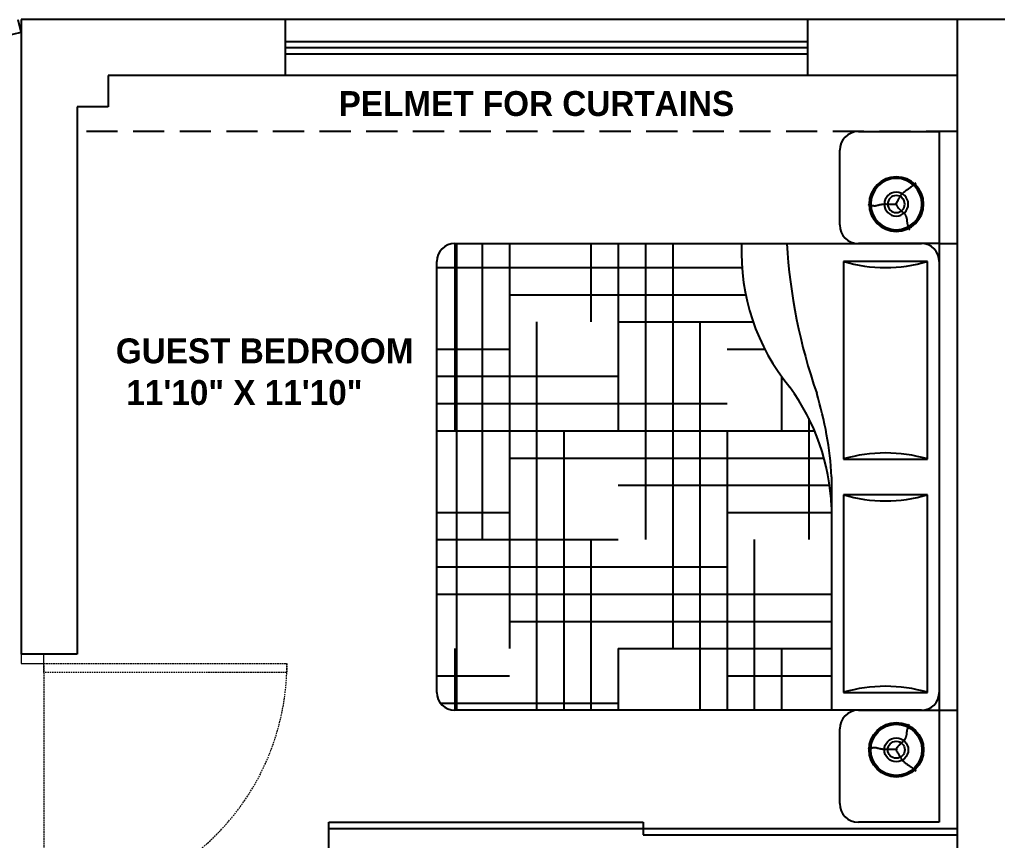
# Model space of a CAD drawing. Header units: inches. Extents: x 9636 to 21597, y -10243 to 557.
# Drawn here: x 14596.9 to 14754.1, y -8490.4 to -8358.5 of the extents above; entities that cross this region are included whole.
import ezdxf

# ---------------------------------------------------------------- set-up
doc = ezdxf.new("R2010")
doc.units = ezdxf.units.IN
doc.header["$MEASUREMENT"] = 0
for name, pattern in [('DASHED', [0.75, 0.5, -0.25]), ('DASHED2', [0.375, 0.25, -0.125]), ('HIDDEN', [0.375, 0.25, -0.125])]:
    doc.linetypes.add(name, pattern=pattern)
for name, color, linetype in [('A-Door-Frame', 1, 'Continuous'), ('A-Door-Swing', 8, 'HIDDEN'), ('IEL-HATCH-002', 7, 'Continuous'), ('TEFRİŞ', 11, 'Continuous')]:
    doc.layers.add(name, color=color, linetype=linetype)
doc.styles.add('MtXpl_Stylus_BT', font='')
doc.styles.get('MtXpl_Stylus_BT').set_extended_font_data('Stylus BT', bold=True)

# ---------------------------------------------------------------- blocks, each defined once
blk = doc.blocks.new('FF')
at = {"color": 252, "true_color": 0x939598}
for p, q in [((14597.19, -8360.47), (14596.71, -8358.53)), ((14747.69, -8358.47), (14597.19, -8358.47)), ((14597.19, -8358.47), (14597.19, -8460.47)), ((14639.69, -8367.47), (14639.69, -8358.47)), ((14723.69, -8367.47), (14723.69, -8358.47)), ((14826.19, -8358.47), (14747.69, -8358.47)), ((14747.69, -8358.47), (14747.69, -8577.47)), ((14565.16, -8368.41), (14597.19, -8360.47)), ((14639.69, -8361.97), (14723.69, -8361.97)), ((14639.69, -8362.97), (14723.69, -8362.97)), ((14639.69, -8363.97), (14723.69, -8363.97)), ((14747.69, -8367.47), (14611.19, -8367.47)), ((14611.19, -8367.47), (14611.19, -8372.47)), ((14611.19, -8372.47), (14606.19, -8372.47)), ((14606.19, -8372.47), (14606.19, -8460.47)), ((14731.8, -8376.47), (14744.8, -8376.47)), ((14744.8, -8376.47), (14744.8, -8394.47)), ((14728.8, -8391.47), (14728.8, -8379.47)), ((14744.8, -8394.47), (14731.8, -8394.47)), ((14606.19, -8460.47), (14597.19, -8460.47)), ((14731.8, -8469.47), (14744.8, -8469.47)), ((14744.8, -8469.47), (14744.8, -8487.47)), ((14728.8, -8484.47), (14728.8, -8472.47)), ((14646.69, -8487.47), (14697.19, -8487.47)), ((14646.69, -8509.47), (14646.69, -8487.47)), ((14646.69, -8488.47), (14747.69, -8488.47)), ((14697.19, -8487.47), (14697.19, -8489.47)), ((14744.8, -8487.47), (14731.8, -8487.47)), ((14697.19, -8489.47), (14747.69, -8489.47))]:
    blk.add_line(p, q, dxfattribs=at)
at = {"color": 252, "linetype": 'DASHED', "ltscale": 10, "true_color": 0x939598}
blk.add_line((14747.69, -8376.47), (14606.19, -8376.47), dxfattribs=at)
at = {"color": 252, "linetype": 'ByBlock', "true_color": 0x939598}
for p, q in [((14666.92, -8394.47), (14741.92, -8394.47)), ((14744.8, -8394.47), (14744.8, -8469.47)), ((14744.8, -8394.47), (14747.69, -8394.47)), ((14747.69, -8394.47), (14747.69, -8469.47)), ((14664.03, -8466.59), (14664.03, -8397.35)), ((14742.88, -8397.35), (14729.42, -8397.35)), ((14729.42, -8397.35), (14729.42, -8429.09)), ((14742.88, -8429.09), (14742.88, -8397.35)), ((14729.42, -8429.09), (14742.88, -8429.09)), ((14727.5, -8431.97), (14727.5, -8469.47)), ((14729.42, -8434.85), (14729.42, -8466.59)), ((14742.88, -8434.85), (14729.42, -8434.85)), ((14742.88, -8466.59), (14742.88, -8434.85)), ((14729.42, -8466.59), (14742.88, -8466.59)), ((14741.92, -8469.47), (14666.92, -8469.47)), ((14744.8, -8469.47), (14747.69, -8469.47))]:
    blk.add_line(p, q, dxfattribs=at)
at = {"color": 252, "true_color": 0x939598}
for centre, start, end in [((14731.8, -8379.47), 90, 180), ((14731.8, -8391.47), 180, 270), ((14731.8, -8472.47), 90, 180), ((14731.8, -8484.47), 180, 270)]:
    blk.add_arc(centre, 3, start, end, dxfattribs=at)
at = {"color": 252, "linetype": 'ByBlock', "true_color": 0x939598}
for centre, radius, start, end in [((14666.92, -8397.35), 2.88, 90, 180), ((14746.97, -8395.91), 33.98, 177.5673, 219.5461), ((14808.83, -8389.26), 88.69, 183.3665, 199.2534), ((14741.92, -8397.35), 2.88, 0, 90), ((14736.15, -8374.28), 24.04, 253.7398, 286.2602), ((14692.18, -8438.34), 35.35, 2.5398, 36.0403), ((14670, -8435.29), 57.59, 3.3065, 16.9429), ((14736.15, -8452.16), 24.04, 73.7398, 106.2602), ((14736.15, -8411.78), 24.04, 253.7398, 286.2602), ((14666.92, -8466.59), 2.88, 180, 270), ((14736.15, -8489.66), 24.04, 73.7398, 106.2602), ((14741.92, -8466.59), 2.88, 270, 0)]:
    blk.add_arc(centre, radius, start, end, dxfattribs=at)
at = {"layer": 'A-Door-Frame', "color": 252, "lineweight": 5, "true_color": 0x939598}
for p, q in [((14597.19, -8460.47), (14597.19, -8461.94)), ((14597.19, -8460.47), (14600.86, -8460.47)), ((14600.86, -8461.94), (14600.86, -8460.47)), ((14597.19, -8461.94), (14600.86, -8461.94))]:
    blk.add_line(p, q, dxfattribs=at)
at = {"layer": 'A-Door-Swing', "color": 252, "linetype": 'DASHED2', "lineweight": 5, "true_color": 0x939598}
for p, q in [((14600.86, -8461.94), (14639.92, -8461.94)), ((14600.86, -8463.4), (14600.86, -8461.94)), ((14639.92, -8461.94), (14639.92, -8463.4)), ((14600.86, -8462.29), (14600.86, -8501.35)), ((14639.92, -8463.4), (14600.86, -8463.4))]:
    blk.add_line(p, q, dxfattribs=at)
blk.add_arc((14600.86, -8461.94), 39.07, 270, 0, dxfattribs=at)
at = {"layer": 'IEL-HATCH-002', "color": 252, "linetype": 'Continuous', "true_color": 0x939598, "transparency": 33554687}
for p, q in [((14666.94, -8394.47), (14666.94, -8424.55)), ((14667.19, -8394.47), (14667.19, -8469.47)), ((14667.19, -8394.47), (14667.19, -8469.47)), ((14671.31, -8394.47), (14671.31, -8442.05)), ((14675.69, -8394.47), (14675.69, -8459.55)), ((14688.81, -8394.47), (14688.81, -8407.05)), ((14693.19, -8394.47), (14693.19, -8424.55)), ((14697.56, -8394.47), (14697.56, -8442.05)), ((14701.94, -8394.47), (14701.94, -8459.55)), ((14664.03, -8398.3), (14713.07, -8398.3)), ((14675.69, -8402.68), (14713.67, -8402.68)), ((14680.06, -8407.05), (14680.06, -8469.47)), ((14693.19, -8407.05), (14714.87, -8407.05)), ((14706.31, -8407.05), (14706.31, -8469.47)), ((14664.03, -8411.43), (14675.69, -8411.43)), ((14710.69, -8411.43), (14716.74, -8411.43)), ((14664.03, -8415.8), (14693.19, -8415.8)), ((14719.44, -8415.83), (14719.44, -8424.55)), ((14664.03, -8420.18), (14710.69, -8420.18)), ((14723.81, -8422.57), (14723.81, -8442.05)), ((14664.03, -8424.55), (14724.73, -8424.55)), ((14684.44, -8424.55), (14684.44, -8469.47)), ((14710.69, -8424.55), (14710.69, -8469.47)), ((14675.69, -8428.93), (14726.25, -8428.93)), ((14693.19, -8433.3), (14727.17, -8433.3)), ((14664.03, -8437.68), (14675.69, -8437.68)), ((14710.69, -8437.68), (14727.5, -8437.68)), ((14664.03, -8442.05), (14693.19, -8442.05)), ((14688.81, -8442.05), (14688.81, -8469.47)), ((14715.06, -8442.05), (14715.06, -8469.47)), ((14664.03, -8446.43), (14710.69, -8446.43)), ((14664.03, -8450.8), (14727.5, -8450.8)), ((14675.69, -8455.18), (14727.5, -8455.18)), ((14666.94, -8459.55), (14666.94, -8469.47)), ((14693.19, -8459.55), (14693.19, -8469.47)), ((14693.19, -8459.55), (14727.5, -8459.55)), ((14719.44, -8459.55), (14719.44, -8469.47)), ((14664.03, -8463.93), (14675.69, -8463.93)), ((14710.69, -8463.93), (14727.5, -8463.93)), ((14664.6, -8468.3), (14693.19, -8468.3))]:
    blk.add_line(p, q, dxfattribs=at)
at = {"layer": 'TEFRİŞ', "color": 252, "linetype": 'Continuous', "true_color": 0x939598}
for p, q in [((14740.57, -8385.13), (14740.72, -8385.01)), ((14740.57, -8385.13), (14740.72, -8385.01)), ((14740.72, -8385.01), (14740.89, -8384.87)), ((14740.72, -8385.01), (14740.89, -8384.87)), ((14740.89, -8384.87), (14741.07, -8384.72)), ((14740.89, -8384.87), (14741.07, -8384.72)), ((14738.64, -8386.73), (14738.69, -8386.66)), ((14738.64, -8386.73), (14738.69, -8386.66)), ((14738.69, -8386.66), (14738.74, -8386.59)), ((14738.69, -8386.66), (14738.74, -8386.59)), ((14738.74, -8386.59), (14738.8, -8386.53)), ((14738.74, -8386.59), (14738.8, -8386.53)), ((14738.8, -8386.53), (14738.85, -8386.46)), ((14738.8, -8386.53), (14738.85, -8386.46)), ((14738.85, -8386.46), (14738.91, -8386.4)), ((14738.85, -8386.46), (14738.91, -8386.4)), ((14738.91, -8386.4), (14738.97, -8386.33)), ((14738.91, -8386.4), (14738.97, -8386.33)), ((14738.97, -8386.33), (14739.04, -8386.27)), ((14738.97, -8386.33), (14739.04, -8386.27)), ((14739.04, -8386.27), (14739.1, -8386.21)), ((14739.04, -8386.27), (14739.1, -8386.21)), ((14739.1, -8386.21), (14739.17, -8386.15)), ((14739.1, -8386.21), (14739.17, -8386.15)), ((14739.17, -8386.15), (14739.24, -8386.09)), ((14739.17, -8386.15), (14739.24, -8386.09)), ((14739.24, -8386.09), (14739.32, -8386.03)), ((14739.24, -8386.09), (14739.32, -8386.03)), ((14739.32, -8386.03), (14739.39, -8385.97)), ((14739.32, -8386.03), (14739.39, -8385.97)), ((14739.39, -8385.97), (14739.47, -8385.91)), ((14739.39, -8385.97), (14739.47, -8385.91)), ((14739.47, -8385.91), (14739.56, -8385.85)), ((14739.47, -8385.91), (14739.56, -8385.85)), ((14739.56, -8385.85), (14739.64, -8385.78)), ((14739.56, -8385.85), (14739.64, -8385.78)), ((14739.64, -8385.78), (14739.74, -8385.72)), ((14739.64, -8385.78), (14739.74, -8385.72)), ((14739.74, -8385.72), (14739.83, -8385.65)), ((14739.74, -8385.72), (14739.83, -8385.65)), ((14739.83, -8385.65), (14739.94, -8385.58)), ((14739.83, -8385.65), (14739.94, -8385.58)), ((14739.94, -8385.58), (14740.05, -8385.51)), ((14739.94, -8385.58), (14740.05, -8385.51)), ((14740.05, -8385.51), (14740.16, -8385.43)), ((14740.05, -8385.51), (14740.16, -8385.43)), ((14740.16, -8385.43), (14740.29, -8385.34)), ((14740.16, -8385.43), (14740.29, -8385.34)), ((14740.29, -8385.34), (14740.42, -8385.24)), ((14740.29, -8385.34), (14740.42, -8385.24)), ((14740.42, -8385.24), (14740.57, -8385.13)), ((14740.42, -8385.24), (14740.57, -8385.13)), ((14733.5, -8388.22), (14733.36, -8388.18)), ((14733.5, -8388.22), (14733.36, -8388.18)), ((14733.63, -8388.27), (14733.5, -8388.22)), ((14733.63, -8388.27), (14733.5, -8388.22)), ((14733.76, -8388.31), (14733.63, -8388.27)), ((14733.76, -8388.31), (14733.63, -8388.27)), ((14735.24, -8388.27), (14735.16, -8388.29)), ((14735.24, -8388.27), (14735.16, -8388.29)), ((14735.32, -8388.26), (14735.24, -8388.27)), ((14735.32, -8388.26), (14735.24, -8388.27)), ((14735.4, -8388.24), (14735.32, -8388.26)), ((14735.4, -8388.24), (14735.32, -8388.26)), ((14735.48, -8388.23), (14735.4, -8388.24)), ((14735.48, -8388.23), (14735.4, -8388.24)), ((14735.55, -8388.21), (14735.48, -8388.23)), ((14735.55, -8388.21), (14735.48, -8388.23)), ((14735.63, -8388.2), (14735.55, -8388.21)), ((14735.63, -8388.2), (14735.55, -8388.21)), ((14735.71, -8388.19), (14735.63, -8388.2)), ((14735.71, -8388.19), (14735.63, -8388.2)), ((14735.78, -8388.18), (14735.71, -8388.19)), ((14735.78, -8388.18), (14735.71, -8388.19)), ((14735.86, -8388.18), (14735.78, -8388.18)), ((14735.86, -8388.18), (14735.78, -8388.18)), ((14735.93, -8388.17), (14735.86, -8388.18)), ((14735.93, -8388.17), (14735.86, -8388.18)), ((14736.01, -8388.17), (14735.93, -8388.17)), ((14736.01, -8388.17), (14735.93, -8388.17)), ((14736.09, -8388.16), (14736.01, -8388.17)), ((14736.09, -8388.16), (14736.01, -8388.17)), ((14736.17, -8388.16), (14736.09, -8388.16)), ((14736.17, -8388.16), (14736.09, -8388.16)), ((14736.25, -8388.16), (14736.17, -8388.16)), ((14736.25, -8388.16), (14736.17, -8388.16)), ((14736.33, -8388.17), (14736.25, -8388.16)), ((14736.33, -8388.17), (14736.25, -8388.16)), ((14736.42, -8388.17), (14736.33, -8388.17)), ((14736.42, -8388.17), (14736.33, -8388.17)), ((14736.5, -8388.17), (14736.42, -8388.17)), ((14736.5, -8388.17), (14736.42, -8388.17)), ((14736.59, -8388.17), (14736.5, -8388.17)), ((14736.59, -8388.17), (14736.5, -8388.17)), ((14736.68, -8388.18), (14736.59, -8388.17)), ((14736.68, -8388.18), (14736.59, -8388.17)), ((14736.78, -8388.18), (14736.68, -8388.18)), ((14736.78, -8388.18), (14736.68, -8388.18)), ((14736.87, -8388.18), (14736.78, -8388.18)), ((14736.87, -8388.18), (14736.78, -8388.18)), ((14736.97, -8388.17), (14736.87, -8388.18)), ((14736.97, -8388.17), (14736.87, -8388.18)), ((14737.08, -8388.17), (14736.97, -8388.17)), ((14737.08, -8388.17), (14736.97, -8388.17)), ((14737.2, -8388.17), (14737.08, -8388.17)), ((14737.2, -8388.17), (14737.08, -8388.17)), ((14737.32, -8388.17), (14737.2, -8388.17)), ((14737.32, -8388.17), (14737.2, -8388.17)), ((14737.47, -8388.17), (14737.32, -8388.17)), ((14737.47, -8388.17), (14737.32, -8388.17)), ((14737.63, -8388.17), (14737.47, -8388.17)), ((14737.63, -8388.17), (14737.47, -8388.17)), ((14737.81, -8388.18), (14737.63, -8388.17)), ((14737.81, -8388.18), (14737.63, -8388.17)), ((14737.75, -8388.29), (14737.85, -8388.09)), ((14737.75, -8388.29), (14737.85, -8388.09)), ((14738.02, -8388.2), (14737.81, -8388.18)), ((14738.02, -8388.2), (14737.81, -8388.18)), ((14737.82, -8388.1), (14737.93, -8388.31)), ((14737.82, -8388.1), (14737.93, -8388.31)), ((14737.85, -8388.09), (14737.94, -8387.92)), ((14737.85, -8388.09), (14737.94, -8387.92)), ((14737.94, -8387.92), (14738.02, -8387.77)), ((14737.94, -8387.92), (14738.02, -8387.77)), ((14738.02, -8387.77), (14738.1, -8387.63)), ((14738.02, -8387.77), (14738.1, -8387.63)), ((14738.1, -8387.63), (14738.17, -8387.51)), ((14738.1, -8387.63), (14738.17, -8387.51)), ((14738.17, -8387.51), (14738.23, -8387.4)), ((14738.17, -8387.51), (14738.23, -8387.4)), ((14738.23, -8387.4), (14738.29, -8387.3)), ((14738.23, -8387.4), (14738.29, -8387.3)), ((14738.29, -8387.3), (14738.35, -8387.21)), ((14738.29, -8387.3), (14738.35, -8387.21)), ((14738.35, -8387.21), (14738.4, -8387.12)), ((14738.35, -8387.21), (14738.4, -8387.12)), ((14738.4, -8387.12), (14738.45, -8387.04)), ((14738.4, -8387.12), (14738.45, -8387.04)), ((14738.45, -8387.04), (14738.5, -8386.96)), ((14738.45, -8387.04), (14738.5, -8386.96)), ((14738.5, -8386.96), (14738.55, -8386.88)), ((14738.5, -8386.96), (14738.55, -8386.88)), ((14738.55, -8386.88), (14738.6, -8386.8)), ((14738.55, -8386.88), (14738.6, -8386.8)), ((14738.6, -8386.8), (14738.64, -8386.73)), ((14738.6, -8386.8), (14738.64, -8386.73)), ((14733.88, -8388.35), (14733.76, -8388.31)), ((14733.88, -8388.35), (14733.76, -8388.31)), ((14734, -8388.39), (14733.88, -8388.35)), ((14734, -8388.39), (14733.88, -8388.35)), ((14734.11, -8388.41), (14734, -8388.39)), ((14734.11, -8388.41), (14734, -8388.39)), ((14734.22, -8388.43), (14734.11, -8388.41)), ((14734.22, -8388.43), (14734.11, -8388.41)), ((14734.32, -8388.45), (14734.22, -8388.43)), ((14734.32, -8388.45), (14734.22, -8388.43)), ((14734.42, -8388.45), (14734.32, -8388.45)), ((14734.42, -8388.45), (14734.32, -8388.45)), ((14734.51, -8388.44), (14734.42, -8388.45)), ((14734.51, -8388.44), (14734.42, -8388.45)), ((14734.59, -8388.43), (14734.51, -8388.44)), ((14734.59, -8388.43), (14734.51, -8388.44)), ((14734.68, -8388.41), (14734.59, -8388.43)), ((14734.68, -8388.41), (14734.59, -8388.43)), ((14734.76, -8388.4), (14734.68, -8388.41)), ((14734.76, -8388.4), (14734.68, -8388.41)), ((14734.84, -8388.37), (14734.76, -8388.4)), ((14734.84, -8388.37), (14734.76, -8388.4)), ((14734.92, -8388.35), (14734.84, -8388.37)), ((14734.92, -8388.35), (14734.84, -8388.37)), ((14735, -8388.33), (14734.92, -8388.35)), ((14735, -8388.33), (14734.92, -8388.35)), ((14735.08, -8388.31), (14735, -8388.33)), ((14735.08, -8388.31), (14735, -8388.33)), ((14735.16, -8388.29), (14735.08, -8388.31)), ((14735.16, -8388.29), (14735.08, -8388.31)), ((14737.93, -8388.31), (14738.04, -8388.49)), ((14737.93, -8388.31), (14738.04, -8388.49)), ((14738.04, -8388.49), (14738.15, -8388.64)), ((14738.04, -8388.49), (14738.15, -8388.64)), ((14738.15, -8388.64), (14738.26, -8388.78)), ((14738.15, -8388.64), (14738.26, -8388.78)), ((14738.26, -8388.78), (14738.37, -8388.9)), ((14738.26, -8388.78), (14738.37, -8388.9)), ((14738.37, -8388.9), (14738.47, -8389)), ((14738.37, -8388.9), (14738.47, -8389)), ((14738.47, -8389), (14738.57, -8389.09)), ((14738.47, -8389), (14738.57, -8389.09)), ((14738.57, -8389.09), (14738.66, -8389.18)), ((14738.57, -8389.09), (14738.66, -8389.18)), ((14738.66, -8389.18), (14738.75, -8389.26)), ((14738.66, -8389.18), (14738.75, -8389.26)), ((14738.75, -8389.26), (14738.83, -8389.33)), ((14738.75, -8389.26), (14738.83, -8389.33)), ((14738.83, -8389.33), (14738.92, -8389.4)), ((14738.83, -8389.33), (14738.92, -8389.4)), ((14738.92, -8389.4), (14738.99, -8389.47)), ((14738.92, -8389.4), (14738.99, -8389.47)), ((14738.99, -8389.47), (14739.06, -8389.54)), ((14738.99, -8389.47), (14739.06, -8389.54)), ((14739.06, -8389.54), (14739.13, -8389.6)), ((14739.06, -8389.54), (14739.13, -8389.6)), ((14739.13, -8389.6), (14739.19, -8389.67)), ((14739.13, -8389.6), (14739.19, -8389.67)), ((14739.19, -8389.67), (14739.24, -8389.74)), ((14739.19, -8389.67), (14739.24, -8389.74)), ((14739.24, -8389.74), (14739.29, -8389.81)), ((14739.24, -8389.74), (14739.29, -8389.81)), ((14739.29, -8389.81), (14739.34, -8389.88)), ((14739.29, -8389.81), (14739.34, -8389.88)), ((14739.34, -8389.88), (14739.38, -8389.95)), ((14739.34, -8389.88), (14739.38, -8389.95)), ((14739.38, -8389.95), (14739.41, -8390.02)), ((14739.38, -8389.95), (14739.41, -8390.02)), ((14739.41, -8390.02), (14739.44, -8390.09)), ((14739.41, -8390.02), (14739.44, -8390.09)), ((14739.44, -8390.09), (14739.47, -8390.16)), ((14739.44, -8390.09), (14739.47, -8390.16)), ((14739.47, -8390.16), (14739.49, -8390.24)), ((14739.47, -8390.16), (14739.49, -8390.24)), ((14739.49, -8390.24), (14739.51, -8390.31)), ((14739.49, -8390.24), (14739.51, -8390.31)), ((14739.51, -8390.31), (14739.53, -8390.39)), ((14739.51, -8390.31), (14739.53, -8390.39)), ((14739.53, -8390.39), (14739.54, -8390.46)), ((14739.53, -8390.39), (14739.54, -8390.46)), ((14739.54, -8390.46), (14739.56, -8390.53)), ((14739.54, -8390.46), (14739.56, -8390.53)), ((14739.56, -8390.53), (14739.57, -8390.61)), ((14739.56, -8390.53), (14739.57, -8390.61)), ((14739.57, -8390.61), (14739.58, -8390.68)), ((14739.57, -8390.61), (14739.58, -8390.68)), ((14739.58, -8390.68), (14739.58, -8390.75)), ((14739.58, -8390.68), (14739.58, -8390.75)), ((14739.58, -8390.75), (14739.59, -8390.83)), ((14739.58, -8390.75), (14739.59, -8390.83)), ((14739.59, -8390.83), (14739.6, -8390.9)), ((14739.59, -8390.83), (14739.6, -8390.9)), ((14739.6, -8390.9), (14739.61, -8390.98)), ((14739.6, -8390.9), (14739.61, -8390.98)), ((14739.61, -8390.98), (14739.62, -8391.05)), ((14739.61, -8390.98), (14739.62, -8391.05)), ((14739.62, -8391.05), (14739.63, -8391.13)), ((14739.62, -8391.05), (14739.63, -8391.13)), ((14739.63, -8391.13), (14739.65, -8391.2)), ((14739.63, -8391.13), (14739.65, -8391.2)), ((14739.65, -8391.2), (14739.66, -8391.28)), ((14739.65, -8391.2), (14739.66, -8391.28)), ((14739.66, -8391.28), (14739.68, -8391.37)), ((14739.66, -8391.28), (14739.68, -8391.37)), ((14739.68, -8391.37), (14739.7, -8391.45)), ((14739.68, -8391.37), (14739.7, -8391.45)), ((14739.7, -8391.45), (14739.73, -8391.54)), ((14739.7, -8391.45), (14739.73, -8391.54)), ((14739.73, -8391.54), (14739.75, -8391.64)), ((14739.73, -8391.54), (14739.75, -8391.64)), ((14739.75, -8391.64), (14739.78, -8391.73)), ((14739.75, -8391.64), (14739.78, -8391.73)), ((14739.78, -8391.73), (14739.81, -8391.83)), ((14739.78, -8391.73), (14739.81, -8391.83)), ((14739.81, -8391.83), (14739.85, -8391.93)), ((14739.81, -8391.83), (14739.85, -8391.93)), ((14739.85, -8391.93), (14739.89, -8392.02)), ((14739.85, -8391.93), (14739.89, -8392.02)), ((14739.89, -8392.02), (14739.93, -8392.11)), ((14739.89, -8392.02), (14739.93, -8392.11)), ((14739.93, -8392.11), (14739.98, -8392.19)), ((14739.93, -8392.11), (14739.98, -8392.19)), ((14739.98, -8392.19), (14740.03, -8392.26)), ((14739.98, -8392.19), (14740.03, -8392.26)), ((14739.58, -8473.19), (14739.59, -8473.11)), ((14739.58, -8473.19), (14739.59, -8473.11)), ((14739.59, -8473.11), (14739.6, -8473.04)), ((14739.59, -8473.11), (14739.6, -8473.04)), ((14739.6, -8473.04), (14739.61, -8472.96)), ((14739.6, -8473.04), (14739.61, -8472.96)), ((14739.61, -8472.96), (14739.62, -8472.89)), ((14739.61, -8472.96), (14739.62, -8472.89)), ((14739.62, -8472.89), (14739.63, -8472.81)), ((14739.62, -8472.89), (14739.63, -8472.81)), ((14739.63, -8472.81), (14739.65, -8472.74)), ((14739.63, -8472.81), (14739.65, -8472.74)), ((14739.65, -8472.74), (14739.66, -8472.66)), ((14739.65, -8472.74), (14739.66, -8472.66)), ((14739.66, -8472.66), (14739.68, -8472.57)), ((14739.66, -8472.66), (14739.68, -8472.57)), ((14739.68, -8472.57), (14739.7, -8472.49)), ((14739.68, -8472.57), (14739.7, -8472.49)), ((14739.7, -8472.49), (14739.73, -8472.4)), ((14739.7, -8472.49), (14739.73, -8472.4)), ((14739.73, -8472.4), (14739.75, -8472.3)), ((14739.73, -8472.4), (14739.75, -8472.3)), ((14739.75, -8472.3), (14739.78, -8472.21)), ((14739.75, -8472.3), (14739.78, -8472.21)), ((14739.78, -8472.21), (14739.81, -8472.11)), ((14739.78, -8472.21), (14739.81, -8472.11)), ((14739.81, -8472.11), (14739.85, -8472.01)), ((14739.81, -8472.11), (14739.85, -8472.01)), ((14739.85, -8472.01), (14739.89, -8471.92)), ((14739.85, -8472.01), (14739.89, -8471.92)), ((14739.89, -8471.92), (14739.93, -8471.83)), ((14739.89, -8471.92), (14739.93, -8471.83)), ((14739.93, -8471.83), (14739.98, -8471.75)), ((14739.93, -8471.83), (14739.98, -8471.75)), ((14739.98, -8471.75), (14740.03, -8471.68)), ((14739.98, -8471.75), (14740.03, -8471.68)), ((14738.66, -8474.76), (14738.75, -8474.69)), ((14738.66, -8474.76), (14738.75, -8474.69)), ((14738.75, -8474.69), (14738.83, -8474.61)), ((14738.75, -8474.69), (14738.83, -8474.61)), ((14738.83, -8474.61), (14738.92, -8474.54)), ((14738.83, -8474.61), (14738.92, -8474.54)), ((14738.92, -8474.54), (14738.99, -8474.47)), ((14738.92, -8474.54), (14738.99, -8474.47)), ((14738.99, -8474.47), (14739.06, -8474.4)), ((14738.99, -8474.47), (14739.06, -8474.4)), ((14739.06, -8474.4), (14739.13, -8474.34)), ((14739.06, -8474.4), (14739.13, -8474.34)), ((14739.13, -8474.34), (14739.19, -8474.27)), ((14739.13, -8474.34), (14739.19, -8474.27)), ((14739.19, -8474.27), (14739.24, -8474.2)), ((14739.19, -8474.27), (14739.24, -8474.2)), ((14739.24, -8474.2), (14739.29, -8474.13)), ((14739.24, -8474.2), (14739.29, -8474.13)), ((14739.29, -8474.13), (14739.34, -8474.06)), ((14739.29, -8474.13), (14739.34, -8474.06)), ((14739.34, -8474.06), (14739.38, -8473.99)), ((14739.34, -8474.06), (14739.38, -8473.99)), ((14739.38, -8473.99), (14739.41, -8473.92)), ((14739.38, -8473.99), (14739.41, -8473.92)), ((14739.41, -8473.92), (14739.44, -8473.85)), ((14739.41, -8473.92), (14739.44, -8473.85)), ((14739.44, -8473.85), (14739.47, -8473.78)), ((14739.44, -8473.85), (14739.47, -8473.78)), ((14739.47, -8473.78), (14739.49, -8473.7)), ((14739.47, -8473.78), (14739.49, -8473.7)), ((14739.49, -8473.7), (14739.51, -8473.63)), ((14739.49, -8473.7), (14739.51, -8473.63)), ((14739.51, -8473.63), (14739.53, -8473.55)), ((14739.51, -8473.63), (14739.53, -8473.55)), ((14739.53, -8473.55), (14739.54, -8473.48)), ((14739.53, -8473.55), (14739.54, -8473.48)), ((14739.54, -8473.48), (14739.56, -8473.41)), ((14739.54, -8473.48), (14739.56, -8473.41)), ((14739.56, -8473.41), (14739.57, -8473.33)), ((14739.56, -8473.41), (14739.57, -8473.33)), ((14739.57, -8473.33), (14739.58, -8473.26)), ((14739.57, -8473.33), (14739.58, -8473.26)), ((14739.58, -8473.26), (14739.58, -8473.19)), ((14739.58, -8473.26), (14739.58, -8473.19)), ((14733.5, -8475.72), (14733.36, -8475.76)), ((14733.5, -8475.72), (14733.36, -8475.76)), ((14733.63, -8475.67), (14733.5, -8475.72)), ((14733.63, -8475.67), (14733.5, -8475.72)), ((14733.76, -8475.63), (14733.63, -8475.67)), ((14733.76, -8475.63), (14733.63, -8475.67)), ((14733.88, -8475.59), (14733.76, -8475.63)), ((14733.88, -8475.59), (14733.76, -8475.63)), ((14734, -8475.55), (14733.88, -8475.59)), ((14734, -8475.55), (14733.88, -8475.59)), ((14734.11, -8475.53), (14734, -8475.55)), ((14734.11, -8475.53), (14734, -8475.55)), ((14734.22, -8475.51), (14734.11, -8475.53)), ((14734.22, -8475.51), (14734.11, -8475.53)), ((14734.32, -8475.5), (14734.22, -8475.51)), ((14734.32, -8475.5), (14734.22, -8475.51)), ((14734.42, -8475.49), (14734.32, -8475.5)), ((14734.42, -8475.49), (14734.32, -8475.5)), ((14734.51, -8475.5), (14734.42, -8475.49)), ((14734.51, -8475.5), (14734.42, -8475.49)), ((14734.59, -8475.51), (14734.51, -8475.5)), ((14734.59, -8475.51), (14734.51, -8475.5)), ((14734.68, -8475.53), (14734.59, -8475.51)), ((14734.68, -8475.53), (14734.59, -8475.51)), ((14734.76, -8475.55), (14734.68, -8475.53)), ((14734.76, -8475.55), (14734.68, -8475.53)), ((14734.84, -8475.57), (14734.76, -8475.55)), ((14734.84, -8475.57), (14734.76, -8475.55)), ((14734.92, -8475.59), (14734.84, -8475.57)), ((14734.92, -8475.59), (14734.84, -8475.57)), ((14735, -8475.61), (14734.92, -8475.59)), ((14735, -8475.61), (14734.92, -8475.59)), ((14735.08, -8475.63), (14735, -8475.61)), ((14735.08, -8475.63), (14735, -8475.61)), ((14735.16, -8475.65), (14735.08, -8475.63)), ((14735.16, -8475.65), (14735.08, -8475.63)), ((14735.24, -8475.67), (14735.16, -8475.65)), ((14735.24, -8475.67), (14735.16, -8475.65)), ((14735.32, -8475.68), (14735.24, -8475.67)), ((14735.32, -8475.68), (14735.24, -8475.67)), ((14735.4, -8475.7), (14735.32, -8475.68)), ((14735.4, -8475.7), (14735.32, -8475.68)), ((14735.48, -8475.71), (14735.4, -8475.7)), ((14735.48, -8475.71), (14735.4, -8475.7)), ((14735.55, -8475.73), (14735.48, -8475.71)), ((14735.55, -8475.73), (14735.48, -8475.71)), ((14735.63, -8475.74), (14735.55, -8475.73)), ((14735.63, -8475.74), (14735.55, -8475.73)), ((14735.71, -8475.75), (14735.63, -8475.74)), ((14735.71, -8475.75), (14735.63, -8475.74)), ((14735.78, -8475.76), (14735.71, -8475.75)), ((14735.78, -8475.76), (14735.71, -8475.75)), ((14735.86, -8475.76), (14735.78, -8475.76)), ((14735.86, -8475.76), (14735.78, -8475.76)), ((14735.93, -8475.77), (14735.86, -8475.76)), ((14735.93, -8475.77), (14735.86, -8475.76)), ((14736.01, -8475.77), (14735.93, -8475.77)), ((14736.01, -8475.77), (14735.93, -8475.77)), ((14736.09, -8475.78), (14736.01, -8475.77)), ((14736.09, -8475.78), (14736.01, -8475.77)), ((14736.17, -8475.78), (14736.09, -8475.78)), ((14736.17, -8475.78), (14736.09, -8475.78)), ((14736.25, -8475.78), (14736.17, -8475.78)), ((14736.25, -8475.78), (14736.17, -8475.78)), ((14736.33, -8475.77), (14736.25, -8475.78)), ((14736.33, -8475.77), (14736.25, -8475.78)), ((14736.42, -8475.77), (14736.33, -8475.77)), ((14736.42, -8475.77), (14736.33, -8475.77)), ((14736.5, -8475.77), (14736.42, -8475.77)), ((14736.5, -8475.77), (14736.42, -8475.77)), ((14736.59, -8475.77), (14736.5, -8475.77)), ((14736.59, -8475.77), (14736.5, -8475.77)), ((14736.68, -8475.76), (14736.59, -8475.77)), ((14736.68, -8475.76), (14736.59, -8475.77)), ((14736.78, -8475.76), (14736.68, -8475.76)), ((14736.78, -8475.76), (14736.68, -8475.76)), ((14736.87, -8475.76), (14736.78, -8475.76)), ((14736.87, -8475.76), (14736.78, -8475.76)), ((14736.97, -8475.77), (14736.87, -8475.76)), ((14736.97, -8475.77), (14736.87, -8475.76)), ((14737.08, -8475.77), (14736.97, -8475.77)), ((14737.08, -8475.77), (14736.97, -8475.77)), ((14737.2, -8475.77), (14737.08, -8475.77)), ((14737.2, -8475.77), (14737.08, -8475.77)), ((14737.32, -8475.77), (14737.2, -8475.77)), ((14737.32, -8475.77), (14737.2, -8475.77)), ((14737.47, -8475.77), (14737.32, -8475.77)), ((14737.47, -8475.77), (14737.32, -8475.77)), ((14737.63, -8475.77), (14737.47, -8475.77)), ((14737.63, -8475.77), (14737.47, -8475.77)), ((14737.81, -8475.76), (14737.63, -8475.77)), ((14737.81, -8475.76), (14737.63, -8475.77)), ((14737.75, -8475.65), (14737.85, -8475.85)), ((14737.75, -8475.65), (14737.85, -8475.85)), ((14738.02, -8475.74), (14737.81, -8475.76)), ((14738.02, -8475.74), (14737.81, -8475.76)), ((14737.82, -8475.84), (14737.93, -8475.64)), ((14737.82, -8475.84), (14737.93, -8475.64)), ((14737.85, -8475.85), (14737.94, -8476.02)), ((14737.85, -8475.85), (14737.94, -8476.02)), ((14737.93, -8475.64), (14738.04, -8475.46)), ((14737.93, -8475.64), (14738.04, -8475.46)), ((14737.94, -8476.02), (14738.02, -8476.17)), ((14737.94, -8476.02), (14738.02, -8476.17)), ((14738.02, -8476.17), (14738.1, -8476.31)), ((14738.02, -8476.17), (14738.1, -8476.31)), ((14738.04, -8475.46), (14738.15, -8475.3)), ((14738.04, -8475.46), (14738.15, -8475.3)), ((14738.15, -8475.3), (14738.26, -8475.16)), ((14738.15, -8475.3), (14738.26, -8475.16)), ((14738.26, -8475.16), (14738.37, -8475.05)), ((14738.26, -8475.16), (14738.37, -8475.05)), ((14738.37, -8475.05), (14738.47, -8474.94)), ((14738.37, -8475.05), (14738.47, -8474.94)), ((14738.47, -8474.94), (14738.57, -8474.85)), ((14738.47, -8474.94), (14738.57, -8474.85)), ((14738.57, -8474.85), (14738.66, -8474.76)), ((14738.57, -8474.85), (14738.66, -8474.76)), ((14738.1, -8476.31), (14738.17, -8476.43)), ((14738.1, -8476.31), (14738.17, -8476.43)), ((14738.17, -8476.43), (14738.23, -8476.54)), ((14738.17, -8476.43), (14738.23, -8476.54)), ((14738.23, -8476.54), (14738.29, -8476.64)), ((14738.23, -8476.54), (14738.29, -8476.64)), ((14738.29, -8476.64), (14738.35, -8476.73)), ((14738.29, -8476.64), (14738.35, -8476.73)), ((14738.35, -8476.73), (14738.4, -8476.82)), ((14738.35, -8476.73), (14738.4, -8476.82)), ((14738.4, -8476.82), (14738.45, -8476.9)), ((14738.4, -8476.82), (14738.45, -8476.9)), ((14738.45, -8476.9), (14738.5, -8476.98)), ((14738.45, -8476.9), (14738.5, -8476.98)), ((14738.5, -8476.98), (14738.55, -8477.06)), ((14738.5, -8476.98), (14738.55, -8477.06)), ((14738.55, -8477.06), (14738.6, -8477.14)), ((14738.55, -8477.06), (14738.6, -8477.14)), ((14738.6, -8477.14), (14738.64, -8477.21)), ((14738.6, -8477.14), (14738.64, -8477.21)), ((14738.64, -8477.21), (14738.69, -8477.28)), ((14738.64, -8477.21), (14738.69, -8477.28)), ((14738.69, -8477.28), (14738.74, -8477.35)), ((14738.69, -8477.28), (14738.74, -8477.35)), ((14738.74, -8477.35), (14738.8, -8477.41)), ((14738.74, -8477.35), (14738.8, -8477.41)), ((14738.8, -8477.41), (14738.85, -8477.48)), ((14738.8, -8477.41), (14738.85, -8477.48)), ((14738.85, -8477.48), (14738.91, -8477.54)), ((14738.85, -8477.48), (14738.91, -8477.54)), ((14738.91, -8477.54), (14738.97, -8477.61)), ((14738.91, -8477.54), (14738.97, -8477.61)), ((14738.97, -8477.61), (14739.04, -8477.67)), ((14738.97, -8477.61), (14739.04, -8477.67)), ((14739.04, -8477.67), (14739.1, -8477.73)), ((14739.04, -8477.67), (14739.1, -8477.73)), ((14739.1, -8477.73), (14739.17, -8477.79)), ((14739.1, -8477.73), (14739.17, -8477.79)), ((14739.17, -8477.79), (14739.24, -8477.85)), ((14739.17, -8477.79), (14739.24, -8477.85)), ((14739.24, -8477.85), (14739.32, -8477.91)), ((14739.24, -8477.85), (14739.32, -8477.91)), ((14739.32, -8477.91), (14739.39, -8477.97)), ((14739.32, -8477.91), (14739.39, -8477.97)), ((14739.39, -8477.97), (14739.47, -8478.03)), ((14739.39, -8477.97), (14739.47, -8478.03)), ((14739.47, -8478.03), (14739.56, -8478.1)), ((14739.47, -8478.03), (14739.56, -8478.1)), ((14739.56, -8478.1), (14739.64, -8478.16)), ((14739.56, -8478.1), (14739.64, -8478.16)), ((14739.64, -8478.16), (14739.74, -8478.22)), ((14739.64, -8478.16), (14739.74, -8478.22)), ((14739.74, -8478.22), (14739.83, -8478.29)), ((14739.74, -8478.22), (14739.83, -8478.29)), ((14739.83, -8478.29), (14739.94, -8478.36)), ((14739.83, -8478.29), (14739.94, -8478.36)), ((14739.94, -8478.36), (14740.05, -8478.44)), ((14739.94, -8478.36), (14740.05, -8478.44)), ((14740.05, -8478.44), (14740.16, -8478.51)), ((14740.05, -8478.44), (14740.16, -8478.51)), ((14740.16, -8478.51), (14740.29, -8478.6)), ((14740.16, -8478.51), (14740.29, -8478.6)), ((14740.29, -8478.6), (14740.42, -8478.7)), ((14740.29, -8478.6), (14740.42, -8478.7)), ((14740.42, -8478.7), (14740.57, -8478.81)), ((14740.42, -8478.7), (14740.57, -8478.81)), ((14740.57, -8478.81), (14740.72, -8478.93)), ((14740.57, -8478.81), (14740.72, -8478.93)), ((14740.72, -8478.93), (14740.89, -8479.07)), ((14740.72, -8478.93), (14740.89, -8479.07)), ((14740.89, -8479.07), (14741.07, -8479.22)), ((14740.89, -8479.07), (14741.07, -8479.22))]:
    blk.add_line(p, q, dxfattribs=at)
at = {"layer": 'TEFRİŞ', "color": 252, "linetype": 'Continuous', "true_color": 0x939598, "extrusion": (0, 0, -1)}
for major_axis, start_param, end_param in [((-3.1, 3.1), 3.926991, 10.210176), ((-2.91, -2.91), 5.497787, 11.780972), ((-2.91, -2.91), 5.497787, 11.780972), ((-1.36, -1.36), 5.497787, 11.780972), ((-1.36, -1.36), 5.497787, 11.780972), ((-0.969, -0.969), 5.497787, 11.780972), ((-0.969, -0.969), 5.497787, 11.780972)]:
    blk.add_ellipse((14737.89, -8388.12), major_axis=major_axis, ratio=1, start_param=start_param, end_param=end_param, dxfattribs=at)
at = {"layer": 'TEFRİŞ', "color": 252, "linetype": 'Continuous', "true_color": 0x939598}
for major_axis, start_param, end_param in [((-3.1, -3.1), 3.926991, 10.210176), ((-2.91, 2.91), 5.497787, 11.780972), ((-2.91, 2.91), 5.497787, 11.780972), ((-1.36, 1.36), 5.497787, 11.780972), ((-1.36, 1.36), 5.497787, 11.780972), ((-0.969, 0.969), 5.497787, 11.780972), ((-0.969, 0.969), 5.497787, 11.780972)]:
    blk.add_ellipse((14737.89, -8475.82), major_axis=major_axis, ratio=1, start_param=start_param, end_param=end_param, dxfattribs=at)
at = {"color": 252, "true_color": 0x939598, "style": 'MtXpl_Stylus_BT'}
for s, p in [('PELMET FOR CURTAINS', (14648.24, -8373.97)), ('GUEST BEDROOM', (14612.43, -8413.71)), ('11\'10" X 11\'10"', (14614.12, -8420.4))]:
    blk.add_text(s, height=4, rotation=0.0094, dxfattribs=at).set_placement(p)

msp = doc.modelspace()

# ---------------------------------------------------------------- block references
at = {"color": 18, "true_color": 0x000000}
msp.add_blockref('FF', (0, 0), dxfattribs=at)

doc.saveas('drawing.dxf')
